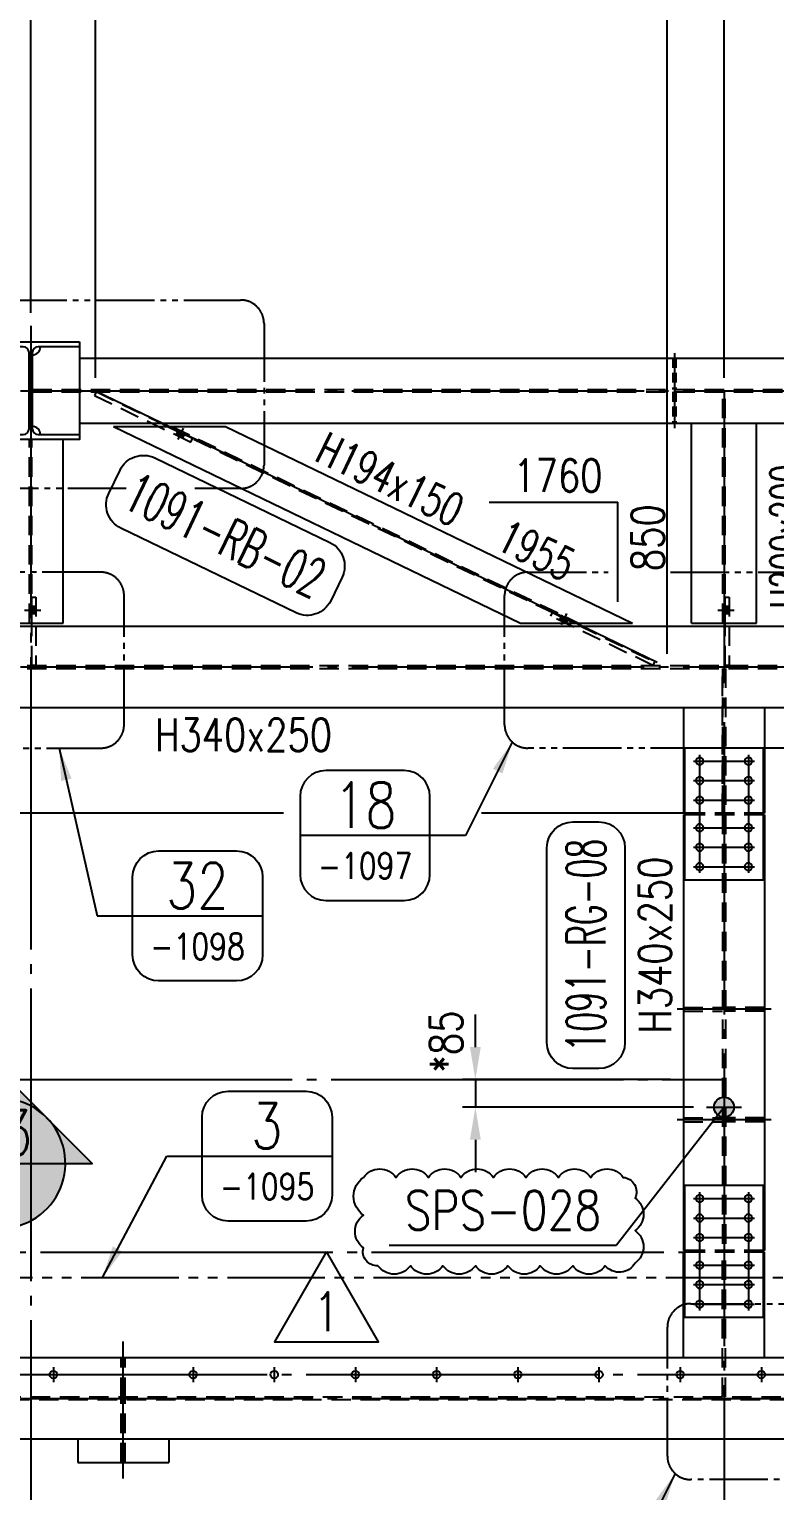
# Model space of a CAD drawing. Header units: millimetres. Extents: x 0 to 232280, y -26939 to 23794.
# Drawn here: x 64800 to 67096, y 12483 to 16981 of the extents above; entities that cross this region are included whole.
import ezdxf
from ezdxf.enums import TextEntityAlignment as Align

# ---------------------------------------------------------------- set-up
doc = ezdxf.new("R2010")
doc.units = ezdxf.units.MM
doc.header["$LTSCALE"] = 30
for name, pattern in [('JNK-CENTER', [34, 30, -1.5, 1, -1.5]), ('JNK-HIDDEN', [3, 2, -1]), ('PH2', [15, 10, -1, 1, -1, 1, -1])]:
    doc.linetypes.add(name, pattern=pattern)
for name, color, linetype in [('CEN-R', 1, 'JNK-CENTER'), ('CON-C', 4, 'Continuous'), ('CON-G', 3, 'Continuous'), ('CON-W', 7, 'Continuous'), ('CON-Y', 2, 'Continuous'), ('det', 2, 'PH2'), ('Dim-W', 7, 'Continuous'), ('HID-Y', 2, 'JNK-HIDDEN'), ('rev-1', 2, 'Continuous'), ('STL-OBJT', 7, 'Continuous'), ('TXT-Y', 2, 'Continuous')]:
    doc.layers.add(name, color=color, linetype=linetype)
doc.styles.add('SIMPLEX', font='simplex.shx', dxfattribs={"width": 0.8})
doc.dimstyles.new('DIM40', dxfattribs={"dimscale": 40, "dimtxt": 2.5, "dimasz": 2.5, "dimexe": 1, "dimexo": 1, "dimgap": 1, "dimtad": 1, "dimdec": 0, "dimdsep": 46, "dimtxsty": 'SIMPLEX', "dimcen": 0, "dimclrd": 7, "dimclre": 7, "dimclrt": 2, "dimadec": 1, "dimazin": 2, "dimtfac": 1, "dimtdec": 0, "dimtix": 1, "dimtmove": 2, "dimatfit": 2, "dimfxl": 1, "dimtolj": 1, "dimtzin": 0, "dimarcsym": 1})

# ---------------------------------------------------------------- blocks, each defined once
blk = doc.blocks.new('f21222')
at = {"layer": 'CEN-R'}
for p, q in [((319724.7992784252, -21670.51107286831), (320088.1326117586, -21670.51107286831)), ((319743.9659450919, -21651.34440620164), (319743.9659450919, -21839.67773953497)), ((319803.9659450919, -21651.34440620164), (319803.9659450919, -21839.67773953497)), ((319863.9659450919, -21651.34440620164), (319863.9659450919, -21839.67773953497)), ((319948.9659450919, -21651.34440620164), (319948.9659450919, -21839.67773953497)), ((320008.9659450919, -21651.34440620164), (320008.9659450919, -21839.67773953497)), ((320068.9659450919, -21651.34440620164), (320068.9659450919, -21839.67773953497)), ((319724.7992784252, -21820.51107286831), (320088.1326117586, -21820.51107286831))]:
    blk.add_line(p, q, dxfattribs=at)
at = {"layer": 'CON-G'}
for p, q in [((319903.9659450919, -21620.51107286831), (319903.9659450919, -21623.51107286831)), ((319908.9659450919, -21620.51107286831), (319908.9659450919, -21623.51107286831)), ((319903.9659450919, -21867.51107286831), (319903.9659450919, -21870.51107286831)), ((319908.9659450919, -21867.51107286831), (319908.9659450919, -21870.51107286831))]:
    blk.add_line(p, q, dxfattribs=at)
blk.add_lwpolyline([(319703.9659450919, -21623.51107286831), (320108.9659450919, -21623.51107286831), (320108.9659450919, -21867.51107286831), (319703.9659450919, -21867.51107286831)], close=True, dxfattribs=at)
for centre in [(319743.9659450919, -21670.51107286831), (319803.9659450919, -21670.51107286831), (319863.9659450919, -21670.51107286831), (319948.9659450919, -21670.51107286831), (320008.9659450919, -21670.51107286831), (320068.9659450919, -21670.51107286831), (319743.9659450919, -21820.51107286831), (319803.9659450919, -21820.51107286831), (319863.9659450919, -21820.51107286831), (319948.9659450919, -21820.51107286831), (320008.9659450919, -21820.51107286831), (320068.9659450919, -21820.51107286831)]:
    blk.add_circle(centre, 11.5, dxfattribs=at)
at = {"layer": 'HID-Y'}
for p, q in [((319903.9659450919, -21867.51107286831), (319903.9659450919, -21623.51107286831)), ((319908.9659450919, -21867.51107286831), (319908.9659450919, -21623.51107286831))]:
    blk.add_line(p, q, dxfattribs=at)
blk = doc.blocks.new('A$C15C745DD')
at = {"layer": 'CEN-R'}
for p, q in [((419.5000629849746, 2168.993137805784), (15812.50006299138, 2168.993137805839)), ((2701.000062984975, 2191.986258618166), (2701.000062984975, 2146.000016993439)), ((3131.000062984975, 2191.986258618166), (3131.000062984975, 2146.000016993439)), ((3381.000062984975, 2191.986258618166), (3381.000062984975, 2146.000016993439)), ((3631.000062984975, 2191.986258618166), (3631.000062984975, 2146.000016993439)), ((3881.000062984975, 2191.986258618166), (3881.000062984975, 2146.000016993439)), ((4131.000062984975, 2191.986258618166), (4131.000062984975, 2146.000016993439)), ((4381.000062984975, 2191.986258618166), (4381.000062984975, 2146.000016993439)), ((4631.000062984975, 2191.986258618166), (4631.000062984975, 2146.000016993439)), ((4881.000062984975, 2191.986258618166), (4881.000062984975, 2146.000016993439))]:
    blk.add_line(p, q, dxfattribs=at)
at = {"layer": 'CON-G'}
for centre in [(2701.000062984975, 2168.993137805806), (3131.000062984975, 2168.993137805806), (3381.000062984975, 2168.993137805806), (3631.000062984975, 2168.993137805806), (3881.000062984975, 2168.993137805806), (4131.000062984975, 2168.993137805806), (4381.000062984975, 2168.993137805806), (4631.000062984975, 2168.993137805806), (4881.000062984975, 2168.993137805806)]:
    blk.add_circle(centre, 11.5, dxfattribs=at)
blk = doc.blocks.new('DUCT-TAG')
at = {"layer": 'CON-G'}
blk.add_lwpolyline([(-9.490000000000007, -1), (-9.489999999999979, 1, -0.414213562373095), (-7.489999999999979, 3), (7.489999999999982, 3, -0.414213562373095), (9.489999999999982, 1), (9.489999999999982, -1, -0.414213562373095), (7.489999999999982, -3), (-7.490000000000007, -3, -0.4142135623730971)], format="xyb", close=True, dxfattribs=at)
at = {"layer": 'CON-G', "style": 'SIMPLEX', "width": 1.246304347826088}
blk.add_attdef('NAME', text='', height=3, dxfattribs=at).set_placement((-8.190000000000007, -1.5), (8.19000000000001, -1.5), align=Align.FIT)
at = {"layer": 'CON-Y', "style": 'SIMPLEX'}
blk.add_attdef('ELEVATION', text='', height=2, dxfattribs=at).set_placement((-1.243449787580175e-14, -6.02), align=Align.CENTER)
blk = doc.blocks.new('A$C2FAD1968')
at = {"layer": 'CEN-R'}
for p, q in [((3.834704974204215, -5.084854456072208e-05), (1763.834704974219, 849.9999491514372)), ((1453.93958898955, 685.8979903304244), (1437.413687619639, 720.1163272845988)), ((273.272310750619, 115.6893616354337), (256.7464093807084, 149.9076985895972))]:
    blk.add_line(p, q, dxfattribs=at)
at = {"layer": 'CON-G'}
for p, q in [((59.14285697761443, 109.9999491514154), (1311.848739330617, 714.9999491514591)), ((404.055964735453, 109.9999491514172), (1656.761847088503, 714.9999491514609)), ((1311.848739330631, 714.9999491514609), (1656.761847088495, 714.9999491514609)), ((59.14285697761261, 109.9999491514136), (404.0559647354512, 109.9999491514172))]:
    blk.add_line(p, q, dxfattribs=at)
at = {"layer": 'CON-W', "const_width": 23}
for points in [[(1449.590667576409, 694.9028158446199), (1441.76260903275, 711.111501770316)], [(261.0953307938489, 140.9028730753471), (268.9233893374712, 124.6941871496947)]]:
    blk.add_lwpolyline(points, dxfattribs=at)
at = {"layer": 'HID-Y'}
for p, q in [((1720.025747139658, 845.4999491514609), (1405.743306975779, 693.7158161178195)), ((1410.962012671564, 682.9100255006597), (1725.244452835428, 834.6941585343211)), ((1725.244452835428, 834.6941585343211), (1720.025747139651, 845.4999491514518)), ((224.7011487013315, 109.9999491514172), (1477.407031054394, 714.9999491514609)), ((238.497673011605, 109.9999491514154), (1491.203555364733, 714.9999491514609)), ((1405.743306975779, 693.7158161178195), (1410.962012671564, 682.9100255006597)), ((1439.235118235007, 689.90155621956), (1431.407059691348, 706.1102421452124)), ((1459.946216917826, 699.904075469789), (1452.11815837416, 716.1127613954413)), ((258.5678399961052, 119.692927524573), (250.7397814524393, 135.9016134502181)), ((279.2789386788954, 129.695446774791), (271.4508801353022, 145.9041327004288))]:
    blk.add_line(p, q, dxfattribs=at)
blk.add_lwpolyline([(5.218795760169087, 3.999949151357214), (9.006440632219892e-05, 14.80573976849337), (297.1146328508275, 158.2985587278654), (302.333338546614, 147.4927681107747)], close=True, dxfattribs=at)
blk = doc.blocks.new('det-tag')
at = {"layer": 'CON-Y'}
blk.add_line((5, 0), (-5, 0), dxfattribs=at)
blk.add_lwpolyline([(-3.000000000000003, -4.999999999999998), (3, -5, 0.4142135623730951), (5, -3.000000000000001), (5.000000000000002, 2.999999999999998, 0.4142135623730951), (3.000000000000001, 4.999999999999998), (-2.999999999999997, 4.999999999999998, 0.4142135623730948), (-4.999999999999997, 3), (-5.000000000000002, -2.999999999999997, 0.4142135623730953)], format="xyb", close=True, dxfattribs=at)
at = {"layer": 'CON-G', "style": 'SIMPLEX', "width": 0.8}
blk.add_attdef('TAG', text='', height=3.5, dxfattribs=at).set_placement((0.02333333333333343, 0.5800000000000399), align=Align.CENTER)
at = {"layer": 'CON-Y', "style": 'SIMPLEX', "width": 0.8}
blk.add_attdef('-8888', text='', height=2, dxfattribs=at).set_placement((0, -3.339999999999999), align=Align.CENTER)
blk = doc.blocks.new('*D1212')
at = {"layer": 'DEFPOINTS', "color": 0, "transparency": 16777216}
for p in [(70643.97647856227, 17518.78250942024), (57585.61130532527, 15868.78250942024), (59673.97647856463, 15868.78250942024)]:
    blk.add_point(p, dxfattribs=at)
at = {"layer": 'Dim-W', "color": 7, "linetype": 'ByBlock', "lineweight": -2, "transparency": 16777216}
for p, q in [((70603.97647856227, 17518.78250942024), (57545.61130532528, 17518.78250942024)), ((57585.61130532528, 17418.78250942024), (57585.61130532527, 15968.78250942024)), ((59633.97647856463, 15868.78250942024), (57545.61130532527, 15868.78250942024))]:
    blk.add_line(p, q, dxfattribs=at)
at = {"layer": 'Dim-W', "color": 7, "transparency": 16777216}
for points in [[(57568.94463865861, 17418.78250942024), (57602.27797199194, 17418.78250942024), (57585.61130532528, 17518.78250942024)], [(57568.94463865861, 15968.78250942024), (57602.27797199193, 15968.78250942024), (57585.61130532527, 15868.78250942024)]]:
    blk.add_solid(points, dxfattribs=at)
at = {"layer": 'Dim-W', "color": 2, "transparency": 16777216, "insert": (57495.61130532527, 16693.78250942025), "char_height": 100, "attachment_point": 5, "rotation": 90, "style": 'SIMPLEX'}
blk.add_mtext('\\A1;1650', dxfattribs=at)
blk = doc.blocks.new('A$C3987752D')
at = {"layer": 'CEN-R'}
blk.add_line((140.0001296931878, 422.0000909955816), (140.0001296931914, 9.099586895899847e-05), dxfattribs=at)
at = {"layer": 'CON-G'}
for p, q in [((0.0001296931895922171, 372.0000909955852), (280.0001296931896, 372.0000909955816)), ((0.0001296931895922171, 300.0000909958762), (0.0001296931895922171, 372.0000909955852)), ((280.0001296931914, 300.0000909958762), (280.0001296931896, 372.0000909955816))]:
    blk.add_line(p, q, dxfattribs=at)
at = {"layer": 'HID-Y'}
for p, q in [((134.000129693186, 372.0000909955816), (134.0001296931878, 179.500090995869)), ((146.0001296931896, 372.0000909955816), (146.0001296931896, 179.500090995869)), ((134.0001296931896, 170.5000909958708), (134.0001296931896, 50.00009099586896)), ((146.0001296931914, 170.5000909958708), (146.0001296931896, 50.00009099586896))]:
    blk.add_line(p, q, dxfattribs=at)
blk = doc.blocks.new('A$C5A3D7FFA')
at = {"layer": 'det'}
blk.add_line((72.0000527115335, 2556.252185985992), (6818.611443237518, 2556.252185985992), dxfattribs=at)
blk = doc.blocks.new('*D1238')
at = {"layer": 'DEFPOINTS', "color": 0, "transparency": 16777216}
for p in [(80555.97647856489, 21263.05392047166), (80555.97647856489, 17668.78250942024), (60023.97647856461, 16018.78250942024)]:
    blk.add_point(p, dxfattribs=at)
at = {"layer": 'Dim-W', "color": 7, "linetype": 'ByBlock', "lineweight": -2, "transparency": 16777216}
for p, q in [((60023.97647856461, 16058.78250942024), (60023.97647856461, 21303.05392047166)), ((80555.97647856489, 17708.78250942024), (80555.97647856489, 21303.05392047166)), ((60123.97647856461, 21263.05392047166), (80455.97647856489, 21263.05392047166))]:
    blk.add_line(p, q, dxfattribs=at)
at = {"layer": 'Dim-W', "color": 7, "transparency": 16777216}
for points in [[(60123.97647856461, 21279.72058713832), (60123.97647856461, 21246.38725380499), (60023.97647856461, 21263.05392047166)], [(80455.97647856489, 21279.72058713832), (80455.97647856489, 21246.38725380499), (80555.97647856489, 21263.05392047166)]]:
    blk.add_solid(points, dxfattribs=at)
at = {"layer": 'Dim-W', "color": 2, "transparency": 16777216, "insert": (70289.97647856476, 21353.05392047166), "char_height": 100, "attachment_point": 5, "style": 'SIMPLEX'}
blk.add_mtext('\\A1;20532', dxfattribs=at)
blk = doc.blocks.new('*D1239')
at = {"layer": 'DEFPOINTS', "color": 0, "transparency": 16777216}
for p in [(69735.97647856476, 20623.05392047166), (60023.97647856461, 16018.78250942024), (69735.97647856476, 15868.78250942024)]:
    blk.add_point(p, dxfattribs=at)
at = {"layer": 'Dim-W', "color": 7, "linetype": 'ByBlock', "lineweight": -2, "transparency": 16777216}
for p, q in [((60023.97647856461, 16058.78250942024), (60023.97647856461, 20663.05392047166)), ((69735.97647856476, 15908.78250942024), (69735.97647856476, 20663.05392047166)), ((60123.97647856461, 20623.05392047166), (69635.97647856476, 20623.05392047166))]:
    blk.add_line(p, q, dxfattribs=at)
at = {"layer": 'Dim-W', "color": 7, "transparency": 16777216}
for points in [[(60123.97647856461, 20639.72058713832), (60123.97647856461, 20606.38725380499), (60023.97647856461, 20623.05392047166)], [(69635.97647856476, 20639.72058713832), (69635.97647856476, 20606.38725380499), (69735.97647856476, 20623.05392047166)]]:
    blk.add_solid(points, dxfattribs=at)
at = {"layer": 'Dim-W', "color": 2, "transparency": 16777216, "insert": (64879.97647856468, 20713.05392047166), "char_height": 100, "attachment_point": 5, "style": 'SIMPLEX'}
blk.add_mtext('\\A1;9712', dxfattribs=at)
blk = doc.blocks.new('*D1241')
at = {"layer": 'DEFPOINTS', "color": 0, "transparency": 16777216}
for p in [(64804.9764785647, 20303.05392047166), (64804.9764785647, 16068.78250942035), (60023.97647856461, 16018.78250942024)]:
    blk.add_point(p, dxfattribs=at)
at = {"layer": 'Dim-W', "color": 7, "linetype": 'ByBlock', "lineweight": -2, "transparency": 16777216}
for p, q in [((60023.97647856461, 16058.78250942024), (60023.97647856461, 20343.05392047166)), ((64804.9764785647, 16108.78250942035), (64804.9764785647, 20343.05392047166)), ((60123.97647856461, 20303.05392047166), (64704.9764785647, 20303.05392047166))]:
    blk.add_line(p, q, dxfattribs=at)
at = {"layer": 'Dim-W', "color": 7, "transparency": 16777216}
for points in [[(60123.97647856461, 20319.72058713832), (60123.97647856461, 20286.38725380499), (60023.97647856461, 20303.05392047166)], [(64704.9764785647, 20319.72058713832), (64704.9764785647, 20286.38725380499), (64804.9764785647, 20303.05392047166)]]:
    blk.add_solid(points, dxfattribs=at)
at = {"layer": 'Dim-W', "color": 2, "transparency": 16777216, "insert": (62414.47647856465, 20393.05392047166), "char_height": 100, "attachment_point": 5, "style": 'SIMPLEX'}
blk.add_mtext('\\A1;4781', dxfattribs=at)
blk = doc.blocks.new('*D1242')
at = {"layer": 'DEFPOINTS', "color": 0, "transparency": 16777216}
for p in [(64804.9764785647, 20303.05392047166), (69735.97647856476, 20303.05392047166), (69735.97647856476, 15868.78250942024)]:
    blk.add_point(p, dxfattribs=at)
at = {"layer": 'Dim-W', "color": 7, "linetype": 'ByBlock', "lineweight": -2, "transparency": 16777216}
for p, q in [((69735.97647856476, 15908.78250942024), (69735.97647856476, 20343.05392047166)), ((64904.9764785647, 20303.05392047166), (69635.97647856476, 20303.05392047166))]:
    blk.add_line(p, q, dxfattribs=at)
at = {"layer": 'Dim-W', "color": 7, "transparency": 16777216}
for points in [[(64904.9764785647, 20319.72058713832), (64904.9764785647, 20286.38725380499), (64804.9764785647, 20303.05392047166)], [(69635.97647856476, 20319.72058713832), (69635.97647856476, 20286.38725380499), (69735.97647856476, 20303.05392047166)]]:
    blk.add_solid(points, dxfattribs=at)
at = {"layer": 'Dim-W', "color": 2, "transparency": 16777216, "insert": (67270.47647856473, 20393.05392047166), "char_height": 100, "attachment_point": 5, "style": 'SIMPLEX'}
blk.add_mtext('\\A1;4931', dxfattribs=at)
blk = doc.blocks.new('*D1250')
at = {"layer": 'DEFPOINTS', "color": 0, "transparency": 16777216}
for p in [(64804.9764785647, 19983.05392047166), (66939.9764785647, 19983.05392047166), (66939.9764785647, 15868.78250942024)]:
    blk.add_point(p, dxfattribs=at)
at = {"layer": 'Dim-W', "color": 7, "linetype": 'ByBlock', "lineweight": -2, "transparency": 16777216}
for p, q in [((66939.9764785647, 15908.78250942024), (66939.9764785647, 20023.05392047166)), ((64904.9764785647, 19983.05392047166), (66839.9764785647, 19983.05392047166))]:
    blk.add_line(p, q, dxfattribs=at)
at = {"layer": 'Dim-W', "color": 7, "transparency": 16777216}
for points in [[(64904.9764785647, 19999.72058713832), (64904.9764785647, 19966.38725380499), (64804.9764785647, 19983.05392047166)], [(66839.9764785647, 19999.72058713832), (66839.9764785647, 19966.38725380499), (66939.9764785647, 19983.05392047166)]]:
    blk.add_solid(points, dxfattribs=at)
at = {"layer": 'Dim-W', "color": 2, "transparency": 16777216, "insert": (65872.4764785647, 20073.05392047166), "char_height": 100, "attachment_point": 5, "style": 'SIMPLEX'}
blk.add_mtext('\\A1;2135', dxfattribs=at)
blk = doc.blocks.new('*D1262')
at = {"layer": 'DEFPOINTS', "color": 0, "transparency": 16777216}
for p in [(66764.97647856479, 19663.05392047166), (65004.97647856473, 15868.78250942024), (66764.97647856479, 15018.78250942024)]:
    blk.add_point(p, dxfattribs=at)
at = {"layer": 'Dim-W', "color": 7, "linetype": 'ByBlock', "lineweight": -2, "transparency": 16777216}
for p, q in [((65004.97647856473, 15908.78250942024), (65004.97647856473, 19703.05392047166)), ((66764.97647856479, 15058.78250942024), (66764.97647856479, 19703.05392047166)), ((65104.97647856473, 19663.05392047166), (66664.97647856479, 19663.05392047166))]:
    blk.add_line(p, q, dxfattribs=at)
at = {"layer": 'Dim-W', "color": 7, "transparency": 16777216}
for points in [[(65104.97647856473, 19679.72058713832), (65104.97647856473, 19646.38725380499), (65004.97647856473, 19663.05392047166)], [(66664.97647856479, 19679.72058713832), (66664.97647856479, 19646.38725380499), (66764.97647856479, 19663.05392047166)]]:
    blk.add_solid(points, dxfattribs=at)
at = {"layer": 'Dim-W', "color": 2, "transparency": 16777216, "insert": (65884.97647856476, 19753.05392047166), "char_height": 100, "attachment_point": 5, "style": 'SIMPLEX'}
blk.add_mtext('\\A1;1760', dxfattribs=at)
blk = doc.blocks.new('A$C6B407893')
at = {"layer": 'CEN-R'}
blk.add_line((4.499934768963612, -3.000057198660214), (4.499934768963612, 226.9999428013325), dxfattribs=at)
at = {"layer": 'HID-Y', "ltscale": 0.5}
for p, q in [((-6.523103820654796e-05, 115.9999428013325), (-6.523103820654796e-05, 211.9999428013325)), ((8.999934768963612, 115.9999428013325), (8.999934768965431, 211.9999428013325)), ((-6.523103638755856e-05, 11.99994280133978), (-6.523103638755856e-05, 107.9999428013762)), ((8.999934768963612, 11.99994280133978), (8.999934768963612, 107.9999428013762))]:
    blk.add_line(p, q, dxfattribs=at)
blk = doc.blocks.new('A$C7A401FCB')
at = {"layer": 'Dim-W'}
h = blk.add_hatch(color=256, dxfattribs=at)
h.dxf.hatch_style = 1
edge = h.paths.add_edge_path()
edge.add_arc((0, -0.499999997944542), 30.85350268275545, 0, 360)
at = {"layer": 'CEN-R'}
for p, q in [((0, 53.73838286720274), (0, -54.73838286309183)), ((-54.23838286514729, -0.499999997944542), (54.23838286514729, -0.499999997944542))]:
    blk.add_line(p, q, dxfattribs=at)
at = {"layer": 'Dim-W'}
blk.add_circle((0, -0.499999997944542), 30.85350268275545, dxfattribs=at)
blk = doc.blocks.new('*D1310')
at = {"layer": 'DEFPOINTS', "color": 0, "transparency": 16777216}
for p in [(66814.97647856465, 13748.78250942025), (66174.34863695534, 13663.78250942373), (66885.73809569955, 13663.78250942373)]:
    blk.add_point(p, dxfattribs=at)
at = {"layer": 'Dim-W', "color": 7, "linetype": 'ByBlock', "lineweight": -2, "transparency": 16777216}
for p, q in [((66174.34863695534, 13848.78250942025), (66174.34863695534, 13948.78250942025)), ((66774.97647856465, 13748.78250942025), (66134.34863695534, 13748.78250942025)), ((66174.34863695534, 13748.78250942025), (66174.34863695534, 13663.78250942373)), ((66845.73809569955, 13663.78250942373), (66134.34863695534, 13663.78250942373)), ((66174.34863695534, 13563.78250942373), (66174.34863695534, 13463.78250942373))]:
    blk.add_line(p, q, dxfattribs=at)
at = {"layer": 'Dim-W', "color": 7, "transparency": 16777216}
for points in [[(66157.68197028867, 13848.78250942025), (66191.01530362201, 13848.78250942025), (66174.34863695534, 13748.78250942025)], [(66157.68197028867, 13563.78250942373), (66191.01530362201, 13563.78250942373), (66174.34863695534, 13663.78250942373)]]:
    blk.add_solid(points, dxfattribs=at)
at = {"layer": 'Dim-W', "color": 2, "transparency": 16777216, "insert": (66084.34863695534, 13865.23035989806), "char_height": 100, "attachment_point": 5, "rotation": 90, "style": 'SIMPLEX'}
blk.add_mtext('\\A1;*85', dxfattribs=at)
blk = doc.blocks.new('SECMARK1')
at = {"layer": 'CON-Y'}
h = blk.add_hatch(color=256, dxfattribs=at)
edge = h.paths.add_edge_path()
edge.add_line((21.82666666666668, 7.071067811865485), (18.29113276073393, 3.535533905932776))
edge.add_arc((21.82666666666668, 4.707345624410664e-14), 5.000000000000002, 44.99999999999977, 135.0000000000001, ccw=False)
edge.add_line((25.36220057259943, 3.535533905932773), (21.82666666666668, 7.071067811865485))
h = blk.add_hatch(color=256, dxfattribs=at)
edge = h.paths.add_edge_path()
edge.add_line((14.75559885480128, 4.707345624410664e-14), (16.82666666666668, 1.689559442740931e-14))
edge.add_arc((21.82666666666668, 4.618527782440651e-14), 5, 135.0000000000001, 180.0000000000003, ccw=False)
edge.add_line((18.29113276073393, 3.535533905932776), (14.75559885480128, 4.707345624410664e-14))
edge = h.paths.add_edge_path()
edge.add_arc((21.82666666666668, 4.736951571734001e-14), 5, 270, 540.0000000000005)
h = blk.add_hatch(color=256, dxfattribs=at)
edge = h.paths.add_edge_path()
edge.add_line((26.82666666666668, 4.332076805060308e-14), (28.89773447853207, 4.736951571734001e-14))
edge.add_line((28.89773447853207, 4.736951571734001e-14), (25.36220057259943, 3.535533905932773))
edge.add_arc((21.82666666666668, 4.951594689828198e-14), 5, -1.1368683772161603e-13, 44.999999999999716, ccw=False)
at = {"layer": 'CON-C'}
blk.add_line((0, 0), (2.633333333333307, 0), dxfattribs=at)
blk.add_lwpolyline([(4.666666666666639, 0), (28.89773447853207, 4.736951571734001e-14), (21.82666666666668, 7.071067811865485), (14.75559885480128, 4.736951571734001e-14)], dxfattribs=at)
at = {"layer": 'CON-Y'}
blk.add_line((21.82666666666668, -4.999999999999953), (9.823333333333341, -4.999999999999953), dxfattribs=at)
blk.add_arc((21.82666666666668, 4.736951571734001e-14), 5, 270, 180.0000000000004, dxfattribs=at)
at = {"layer": 'CON-C', "style": 'SIMPLEX', "width": 0.8}
blk.add_attdef('TAG', text='', height=3.5, dxfattribs=at).set_placement((21.80333333333334, 0.5800000000000568), align=Align.CENTER)
at = {"layer": 'CON-Y', "style": 'SIMPLEX', "width": 0.8}
blk.add_attdef('H0000-0000', text='', height=2, dxfattribs=at).set_placement((24.66333333333334, -3.379999999999943), align=Align.RIGHT)
blk = doc.blocks.new('A$C4A5C0B5C')
at = {"layer": 'CEN-R'}
blk.add_line((289.3444743251873, 5.999985931917763), (3.303129597043153e-05, 5.999985931914125), dxfattribs=at)
at = {"layer": 'HID-Y'}
for p, q in [((18.87286498490539, 11.99998593191776), (139.3728649849054, 11.99998593191776)), ((268.8728649849052, 11.99998593191776), (148.3728649849054, 11.99998593191776)), ((18.87286498490539, -1.406808223691769e-05), (139.3728649849054, -1.406808223691769e-05)), ((268.8728649849052, -1.406808223691769e-05), (148.3728649849054, -1.406808223691769e-05))]:
    blk.add_line(p, q, dxfattribs=at)
blk = doc.blocks.new('A$C20F746BD')
at = {"layer": 'CON-G'}
for p in [(0, 340.000006473083), (0, 6.473082976299338e-06)]:
    blk.add_blockref('A$C4A5C0B5C', p, dxfattribs=at)
blk = doc.blocks.new('revmark')
at = {"layer": 'rev-1'}
blk.add_lwpolyline([(0, 0), (-3.999998134999259, -6.928199999998469), (3.999998134999259, -6.928199999998469)], close=True, dxfattribs=at)
at = {"layer": 'rev-1', "style": 'SIMPLEX', "width": 0.8}
blk.add_attdef('REVMARK', text='', height=3, dxfattribs=at).set_placement((0, -4.618800000000192), align=Align.MIDDLE_CENTER)

msp = doc.modelspace()

# ---------------------------------------------------------------- hatches: boundary and pattern name
at = {"layer": 'CON-W'}
h = msp.add_hatch(color=256, dxfattribs=at)
h.paths.add_polyline_path([(64808.97647834074, 15181.78250942099), (64820.97647834074, 15181.78250942098), (64820.97647834074, 15193.78250942099), (64808.97647834074, 15193.78250942099)])
h.paths.add_polyline_path([(64804.97647832337, 15181.78250942099), (64808.97647834074, 15181.78250942099), (64808.97647834074, 15193.78250942099), (64804.97647831595, 15193.782509421)])
h.paths.add_polyline_path([(64800.97647834077, 15181.78250942099), (64804.97647832337, 15181.78250942099), (64804.97647831592, 15193.78250942099), (64800.97647834077, 15193.78250942098)])
h.paths.add_polyline_path([(64800.97647834077, 15193.78250942099), (64804.97647831595, 15193.78250942099), (64804.97647830914, 15204.78250942099), (64800.97647834077, 15204.78250942098)])
h.paths.add_polyline_path([(64804.97647831592, 15193.78250942099), (64808.97647834074, 15193.78250942099), (64808.97647834074, 15204.78250942099), (64804.97647830911, 15204.78250942098)])
h.paths.add_polyline_path([(64808.97647834074, 15193.78250942099), (64820.97647834074, 15193.78250942098), (64820.97647834074, 15204.78250942099), (64808.97647834074, 15204.78250942099)])
h = msp.add_hatch(color=256, dxfattribs=at)
h.paths.add_polyline_path([(66943.97647834074, 15181.78250942095), (66955.97647834074, 15181.78250942095), (66955.97647834074, 15193.78250942095), (66943.97647834074, 15193.78250942095)])
h.paths.add_polyline_path([(66939.97647832337, 15181.78250942095), (66943.97647834074, 15181.78250942095), (66943.97647834074, 15193.78250942095), (66939.97647831595, 15193.78250942096)])
h.paths.add_polyline_path([(66935.97647834077, 15181.78250942095), (66939.97647832337, 15181.78250942095), (66939.97647831592, 15193.78250942095), (66935.97647834077, 15193.78250942095)])
h.paths.add_polyline_path([(66935.97647834077, 15193.78250942095), (66939.97647831595, 15193.78250942095), (66939.97647830914, 15204.78250942095), (66935.97647834077, 15204.78250942095)])
h.paths.add_polyline_path([(66939.97647831592, 15193.78250942095), (66943.97647834074, 15193.78250942095), (66943.97647834074, 15204.78250942095), (66939.97647830911, 15204.78250942095)])
h.paths.add_polyline_path([(66943.97647834074, 15193.78250942095), (66955.97647834074, 15193.78250942095), (66955.97647834074, 15204.78250942095), (66943.97647834074, 15204.78250942095)])

# ---------------------------------------------------------------- linework, layer by layer
at = {"layer": 'CEN-R'}
for p, q in [((64804.9764785647, 16068.78250942035), (64804.9764785647, 7466.782509420132)), ((59673.97647856463, 15868.78250942024), (69935.97647856476, 15868.78250942024)), ((66939.9764785647, 15868.78250942024), (66939.9764785647, 6766.782509421103)), ((64785.97647834074, 15193.78250942098), (64835.97647834074, 15193.78250942098)), ((66920.97647834074, 15193.78250942095), (66970.97647834074, 15193.78250942095)), ((59673.97647856461, 15018.78250942024), (80905.97647856489, 15018.78250942024)), ((65583.1696355161, 14568.78250942026), (62794.97647856468, 14568.78250942026)), ((66814.97647856464, 14568.78250942026), (66192.91316923263, 14568.78250942026)), ((62669.97647856471, 13748.78250942025), (66939.9764785647, 13748.78250942025)), ((62794.97647856473, 13217.78250942026), (66814.97647856465, 13217.78250942026)), ((59673.97647856461, 12767.78250942024), (80905.97647856489, 12767.78250942024))]:
    msp.add_line(p, q, dxfattribs=at)
at = {"layer": 'CON-G'}
for p, q in [((64954.9764785647, 16003.78250942036), (64954.9764785647, 15733.78250942036)), ((64954.9764785647, 15968.78250942039), (69585.97647856476, 15968.78250942039)), ((64954.9764785647, 15768.78250942028), (69585.97647856476, 15768.78250942028)), ((66839.97647856473, 15153.7825094202), (66839.97647856473, 15768.78250942028)), ((67039.97647856476, 15153.7825094202), (67039.97647856476, 15768.78250942028)), ((64904.97647856476, 15153.78250942024), (64904.97647856476, 15718.78250942035)), ((60023.97647856461, 15143.78250942024), (69585.9764785647, 15143.78250942024)), ((64704.97647856473, 15153.78250942024), (64904.97647856476, 15153.78250942024)), ((66839.97647856473, 15153.7825094202), (67039.97647856476, 15153.7825094202)), ((60023.97647856461, 14893.78250942024), (69585.9764785647, 14893.78250942024)), ((66814.97647856464, 14893.78250942024), (66814.97647856464, 14568.78250942023)), ((67064.97647856473, 14893.78250942024), (67064.97647856473, 14568.78250942023)), ((66814.97647856464, 14563.78250942023), (66814.97647856465, 13222.78250942025)), ((67064.97647856473, 14563.78250942023), (67064.97647856473, 13222.78250942025)), ((66814.97647856465, 12892.78250942024), (66814.97647856465, 13217.78250942025)), ((67064.97647856473, 12892.78250942024), (67064.97647856473, 13217.78250942025)), ((69030.97647856436, 12892.78250942024), (63274.97647856436, 12892.78250942024)), ((63274.97647856438, 12642.78250942024), (69030.97647856436, 12642.78250942024))]:
    msp.add_line(p, q, dxfattribs=at)
msp.add_lwpolyline([(64954.9764785647, 16018.78250942035), (64954.9764785647, 16003.78250942035), (64827.9764785647, 16003.78250942035, 0.414213562373095), (64809.9764785647, 15985.78250942035), (64809.9764785647, 15751.78250942035, 0.414213562373095), (64827.9764785647, 15733.78250942035), (64954.9764785647, 15733.78250942035), (64954.9764785647, 15718.78250942035), (64654.9764785647, 15718.78250942035), (64654.9764785647, 15733.78250942035), (64781.9764785647, 15733.78250942035, 0.414213562373095), (64799.9764785647, 15751.78250942035), (64799.9764785647, 15985.78250942035, 0.4142135623730949), (64781.9764785647, 16003.78250942035), (64654.9764785647, 16003.78250942035), (64654.9764785647, 16018.78250942035)], format="xyb", close=True, dxfattribs=at)
for centre, start, end in [((64809.9764785647, 16003.78250942036), 270, 0), ((64809.9764785647, 15733.78250942036), 0, 90)]:
    msp.add_arc(centre, 25, start, end, dxfattribs=at)
at = {"layer": 'CON-W'}
for p, q in [((66217.25446855857, 15525.96943306218), (66613.39874672655, 15525.96943306218)), ((66613.39874672655, 15219.41656193204), (66613.39874672655, 15525.96943306218)), ((66939.9764785647, 13663.78250942373), (66609.14399232405, 13238.90570983607)), ((65909.14399232405, 13238.90570983607), (66609.14399232405, 13238.90570983607))]:
    msp.add_line(p, q, dxfattribs=at)
at = {"layer": 'det', "ltscale": 0.6}
for points in [[(64363.65385358568, 15568.00073819469), (64196.57759249645, 15568.00073819469, -0.414213562373095), (64124.57759249645, 15640.00073819469), (64124.57759249645, 16075.82229403521, -0.414213562373095), (64196.57759249645, 16147.82229403521), (65451.51437584155, 16147.82229403521, -0.414213562373095), (65523.51437584155, 16075.82229403521), (65523.51437584155, 15640.00073819469, -0.414213562373095), (65451.51437584155, 15568.00073819469), (65310.16378609624, 15568.00073819469)], [(67483.97292087515, 15310.15498760178), (67703.9282995703, 15310.15498760178, -0.4142135623730951), (67775.9282995703, 15238.15498760178), (67775.9282995703, 14840.83820536402, -0.414213562373095), (67703.9282995703, 14768.83820536402), (66336.33263262354, 14768.83820536402, -0.414213562373095), (66264.33263262354, 14840.83820536402), (66264.33263262354, 15238.15498760178, -0.414213562373095), (66336.33263262354, 15310.15498760178), (66583.18146924532, 15310.15498760178)]]:
    msp.add_lwpolyline(points, format="xyb", dxfattribs=at)
for points in [[(65099.09998842547, 15568.00073819469), (64603.55889824193, 15568.00073819469)], [(66775.35018914597, 15310.15498760178), (67288.37258759324, 15310.15498760178)]]:
    msp.add_lwpolyline(points, dxfattribs=at)
for points in [[(64583.8883358208, 15310.15498760178, 0.414213562373095), (64511.8883358208, 15238.15498760178), (64511.8883358208, 14840.83820536402, 0.414213562373095), (64583.8883358208, 14768.83820536403), (65020.62325811101, 14768.83820536402, 0.414213562373095), (65092.62325811101, 14840.83820536402), (65092.62325811101, 15238.15498760178, 0.414213562373095), (65020.62325811101, 15310.15498760178)], [(67345.30440763682, 13059.15498760178, -0.414213562373095), (67417.30440763682, 12987.15498760178), (67417.30440763682, 12589.83820536402, -0.414213562373095), (67345.30440763682, 12517.83820536402), (66837.50907763831, 12517.83820536402, -0.414213562373095), (66765.50907763831, 12589.83820536402), (66765.50907763831, 12987.15498760178, -0.414213562373095), (66837.50907763831, 13059.15498760178)]]:
    msp.add_lwpolyline(points, format="xyb", close=True, dxfattribs=at)
at = {"layer": 'HID-Y'}
for p, q in [((64809.9764785647, 15872.78250942033), (69585.97647856476, 15872.78250942033)), ((64809.97647856602, 15751.78229119319), (64809.97647856602, 15868.78250941908)), ((64809.9764785647, 15864.78250942033), (69585.97647856476, 15864.78250942035)), ((66935.97647856471, 15153.7825094202), (66935.97647856474, 15864.78250942034)), ((66943.97647856471, 15153.7825094202), (66943.97647856474, 15864.78250942034)), ((64800.97647856471, 15153.78250942025), (64800.97647856471, 15718.78250942035)), ((64808.97647856471, 15153.78250942025), (64808.97647856473, 15718.78250942035)), ((64820.97647834074, 15204.78250942098), (64800.97647834074, 15204.78250942098)), ((66955.97647834074, 15204.78250942095), (66935.97647834074, 15204.78250942095)), ((64820.97647834074, 15181.78250942098), (64800.97647834074, 15181.78250942098)), ((66955.97647834074, 15181.78250942095), (66935.97647834074, 15181.78250942095)), ((60023.97647856461, 15023.28250942024), (69585.9764785647, 15023.28250942024)), ((60023.97647856461, 15014.28250942024), (69585.9764785647, 15014.28250942024)), ((66935.47647856477, 14568.78250942029), (66935.47647856479, 15014.28250942024)), ((66935.47647856476, 15014.28250942024), (66935.47647856474, 14568.78250942023)), ((66944.47647856471, 15014.28250942024), (66944.47647856471, 14568.78250942023)), ((66935.47647856474, 14563.78250942023), (66935.47647856468, 13222.78250942029)), ((66944.47647856471, 14563.78250942023), (66944.47647856471, 13222.78250942029)), ((66935.47647856467, 12772.28250942025), (66935.47647856468, 13217.78250942029)), ((66944.47647856474, 12772.28250942025), (66944.47647856471, 13217.78250942029)), ((63274.97647856438, 12772.28250942024), (69030.97647856436, 12772.28250942025)), ((69030.97647856436, 12763.28250942024), (63274.97647856436, 12763.28250942024))]:
    msp.add_line(p, q, dxfattribs=at)
for points in [[(64820.97647834074, 15023.28250942024), (64808.97647834074, 15023.28250942024), (64808.97647834074, 15233.78250942098), (64820.97647834074, 15233.78250942098)], [(66955.97647834074, 15023.2825094202), (66943.97647834074, 15023.2825094202), (66943.97647834074, 15233.78250942095), (66955.97647834074, 15233.78250942095)]]:
    msp.add_lwpolyline(points, close=True, dxfattribs=at)
at = {"layer": 'rev-1'}
msp.add_lwpolyline([(65829.86507890064, 13447.83685347704, -0.52056705), (65929.86507890064, 13447.83685347704, -0.52056705), (66029.86507890064, 13447.83685347704, -0.52056705), (66129.86507890064, 13447.83685347704, -0.52056705), (66229.86507890064, 13447.83685347704, -0.52056705), (66329.86507890064, 13447.83685347704, -0.52056705), (66429.86507890064, 13447.83685347704, -0.52056705), (66529.86507890064, 13447.83685347704, -0.52056705), (66629.86507890064, 13447.83685347704, -0.52056705), (66666.15388335592, 13384.12565793232, -0.52056705), (66666.15388335592, 13284.12565793232, -0.52056705), (66666.15388335592, 13184.12565793232, -0.52056705), (66574.37904035085, 13175.90050093739, -0.52056705), (66474.37904035085, 13175.90050093739, -0.52056705), (66374.37904035085, 13175.90050093739, -0.52056705), (66274.37904035085, 13175.90050093739, -0.52056705), (66174.37904035085, 13175.90050093739, -0.52056705), (66074.37904035085, 13175.90050093739, -0.52056705), (65974.37904035085, 13175.90050093739, -0.52056705), (65874.37904035085, 13175.90050093739, -0.52056705), (65829.86507890064, 13231.38653948718, -0.52056705), (65829.86507890064, 13331.38653948718, -0.52056705)], format="xyb", close=True, dxfattribs=at)
at = {"layer": 'STL-OBJT'}
for p, q in [((66143.58602129504, 14499.98423699835), (66034.6114283413, 14499.98423699835)), ((65010.02381523837, 14252.39323701765), (65118.99840819211, 14252.39323701765)), ((65223.99368393137, 13513.16325123732), (65332.96827688511, 13513.16325123732))]:
    msp.add_line(p, q, dxfattribs=at)

# ---------------------------------------------------------------- block references
at = {"layer": 'CON-G', "rotation": 180}
msp.add_blockref('A$C6B407893', (66791.80091664496, 15980.78245222175), dxfattribs=at)
at = {"layer": 'CON-G', "xscale": -1, "rotation": 180}
for name, p in [('A$C2FAD1968', (65001.14177359053, 15868.78245857169)), ('A$C3987752D', (64949.9763488709, 12942.78260041611))]:
    msp.add_blockref(name, p, dxfattribs=at)
at = {"layer": 'CON-G'}
for name, p in [('A$C20F746BD', (66796.10361357982, 13618.99539120841)), ('A$C5A3D7FFA', (61738.69768723982, 10583.00392224627)), ('A$C15C745DD', (62173.97641557671, 10671.78937162915))]:
    msp.add_blockref(name, p, dxfattribs=at)
at = {"layer": 'CON-W', "xscale": -1, "rotation": 90}
for p in [(45194.46540569636, 334472.7484545122), (45194.46540569636, 333126.7484545123)]:
    msp.add_blockref('f21222', p, dxfattribs=at)
at = {"layer": 'CON-W'}
ref = msp.add_blockref('SECMARK1', (63838.8098962919, 13491.04045263552), dxfattribs=dict(at, xscale=40, yscale=40, zscale=40))
ref.add_attrib('H0000-0000', '-1092', dxfattribs={"layer": 'CON-Y', "height": 80.00000000000003, "style": 'SIMPLEX', "width": 0.8}).set_placement((64766.71689068875, 13355.84045263552), align=Align.RIGHT)
ref.add_attrib('TAG', 'P3', dxfattribs={"layer": 'CON-C', "height": 140, "style": 'SIMPLEX', "width": 0.8}).set_placement((64710.94322962522, 13514.24045263551), align=Align.CENTER)
at = {"layer": 'CON-Y', "xscale": 40, "yscale": 40, "zscale": 40}
msp.add_blockref('det-tag', (65834.6114283413, 14499.98423699835), dxfattribs=at).add_auto_attribs({'TAG': '18', '-8888': '-1097'})
at = {"layer": 'CON-Y'}
ref = msp.add_blockref('det-tag', (65318.99840819211, 14252.39323701765), dxfattribs=dict(at, xscale=-40, yscale=40, zscale=40))
ref.add_attrib('TAG', '32', dxfattribs={"layer": 'CON-G', "height": 140, "style": 'SIMPLEX', "width": 0.8}).set_placement((65318.06507485877, 14275.59323701765), align=Align.CENTER)
ref.add_attrib('-8888', '-1098', dxfattribs={"height": 79.99999999999999, "style": 'SIMPLEX', "width": 0.8}).set_placement((65318.99840819211, 14118.79323701765), align=Align.CENTER)
ref = msp.add_blockref('det-tag', (65532.96827688511, 13513.16325123732), dxfattribs=dict(at, xscale=-40, yscale=40, zscale=40))
ref.add_attrib('TAG', '3', dxfattribs={"layer": 'CON-G', "height": 140, "style": 'SIMPLEX', "width": 0.8}).set_placement((65532.03494355176, 13536.36325123732), align=Align.CENTER)
ref.add_attrib('-8888', '-1095', dxfattribs={"height": 79.99999999999999, "style": 'SIMPLEX', "width": 0.8}).set_placement((65532.96827688511, 13379.56325123732), align=Align.CENTER)
at = {"layer": 'Dim-W'}
msp.add_blockref('A$C7A401FCB', (66939.9764785647, 13664.28250942167), dxfattribs=at)
at = {"layer": 'rev-1', "xscale": 40, "yscale": 40, "zscale": 40}
msp.add_blockref('revmark', (65715.9539899873, 13219.29149785614), dxfattribs=at).add_auto_attribs({'REVMARK': '1'})
at = {"layer": 'STL-OBJT'}
ref = msp.add_blockref('DUCT-TAG', (65404.55688403906, 15423.58166689958), dxfattribs=dict(at, xscale=40.00000000001048, yscale=39.99999999998836, zscale=40, rotation=334.221569137813))
ref.add_attrib('NAME', '1091-RB-02', dxfattribs={"layer": 'CON-G', "height": 120, "rotation": 334.2215691377708, "style": 'SIMPLEX', "width": 0.5733000000000075}).set_placement((65083.46527171273, 15512.02337930858), (65673.46143940712, 15227.0820483193), align=Align.FIT)
ref = msp.add_blockref('DUCT-TAG', (66514.71138137845, 14162.36595825331), dxfattribs=dict(at, xscale=40, yscale=40, zscale=40, rotation=90))
ref.add_attrib('NAME', '1091-RG-08', dxfattribs={"layer": 'CON-G', "height": 120, "rotation": 90, "style": 'SIMPLEX', "width": 0.5733000000000228}).set_placement((66574.71138137845, 13834.76595825321), (66574.71138137845, 14489.96595825324), align=Align.FIT)

# ---------------------------------------------------------------- texts
at = {"layer": 'CON-G', "style": 'SIMPLEX', "width": 0.8}
msp.add_text('SPS-028', height=120, dxfattribs=at).set_placement((66259.14399232405, 13286.90570983607), align=Align.CENTER)
at = {"layer": 'CON-Y', "style": 'SIMPLEX'}
for s, height, rotation, width, p in [('H194x150', 99.99999999999997, 334.2215691381959, 0.7, (65675.60112104962, 15655.08904771245)), ('850', 100, 90, 0.8, (66755.61194801389, 15313.44056770652)), ('1955', 99.99999999999997, 334.2215691379954, 0.7, (66232.70214040803, 15384.16896896881)), ('H340x250', 100, 90, 0.8, (66777.42950905208, 13889.80825937784))]:
    msp.add_text(s, height=height, rotation=rotation, dxfattribs=dict(at, width=width)).set_placement(p)
at = {"layer": 'CON-Y', "style": 'SIMPLEX', "width": 0.8}
for s, p in [('1760', (66291.40641171671, 15557.57763331667)), ('H340x250', (65187.92186660058, 14759.49081657034))]:
    msp.add_text(s, height=100, dxfattribs=at).set_placement(p)
at = {"layer": 'TXT-Y', "style": 'SIMPLEX', "width": 0.65}
msp.add_text('H200x200', height=100, rotation=90, dxfattribs=at).set_placement((67182.47936573523, 15198.70559280946))

# ---------------------------------------------------------------- dimensions: what is measured, and where the dimension line sits
at = {"layer": 'Dim-W'}
for base, p1, p2, picture, middle in [((80555.97647856489, 21263.05392047166), (60023.97647856461, 16018.78250942024), (80555.97647856489, 17668.78250942024), '*D1238', (70289.97647856476, 21353.05392047166)), ((69735.97647856476, 20623.05392047166), (60023.97647856461, 16018.78250942024), (69735.97647856476, 15868.78250942024), '*D1239', (64879.97647856468, 20713.05392047166)), ((64804.9764785647, 20303.05392047166), (60023.97647856461, 16018.78250942024), (64804.9764785647, 16068.78250942035), '*D1241', (62414.47647856465, 20393.05392047166)), ((69735.97647856476, 20303.05392047166), (64804.9764785647, 20303.05392047166), (69735.97647856476, 15868.78250942024), '*D1242', (67270.47647856473, 20393.05392047166)), ((66939.9764785647, 19983.05392047166), (64804.9764785647, 19983.05392047166), (66939.9764785647, 15868.78250942024), '*D1250', (65872.4764785647, 20073.05392047166)), ((66764.97647856479, 19663.05392047166), (65004.97647856473, 15868.78250942024), (66764.97647856479, 15018.78250942024), '*D1262', (65884.97647856476, 19753.05392047166))]:
    dim = msp.add_linear_dim(base=base, p1=p1, p2=p2, dimstyle='DIM40', dxfattribs=at)
    dim.commit()
    dim.dimension.update_dxf_attribs({"geometry": picture, "text_midpoint": middle})
dim = msp.add_linear_dim(base=(57585.61130532527, 15868.78250942024), p1=(70643.97647856227, 17518.78250942024), p2=(59673.97647856463, 15868.78250942024), angle=90, dimstyle='DIM40', dxfattribs=at)
dim.commit()
dim.dimension.update_dxf_attribs({"geometry": '*D1212', "text_midpoint": (57495.61130532527, 16693.78250942025)})
dim = msp.add_linear_dim(base=(66174.34863695534, 13663.78250942373), p1=(66814.97647856465, 13748.78250942025), p2=(66885.73809569955, 13663.78250942373), angle=90, text='*<>', dimstyle='DIM40', dxfattribs=at)
dim.commit()
dim.dimension.update_dxf_attribs({"geometry": '*D1310', "text_midpoint": (66084.34863695534, 13865.23035989806), "dimtype": 160})

# ---------------------------------------------------------------- leaders
at = {"layer": 'CON-G'}
for points in [[(66288.14967442497, 14787.33677978268), (66143.58602129504, 14499.98423699835)], [(65025.64348102544, 13139.25610823226), (65223.99368393137, 13513.16325123732)], [(66789.32611943975, 12536.33677978268), (66644.76246630981, 12248.98423699835)]]:
    msp.add_leader(points, dimstyle='DIM40', override={"dimgap": 1, "dimtad": 0}, dxfattribs=at)
at = {"layer": 'Dim-W'}
msp.add_leader([(64892.90909195224, 14768.83820536402), (65010.02381523837, 14252.39323701765)], dimstyle='DIM40', override={"dimgap": 1, "dimtad": 0}, dxfattribs=at)

doc.saveas('drawing.dxf')
